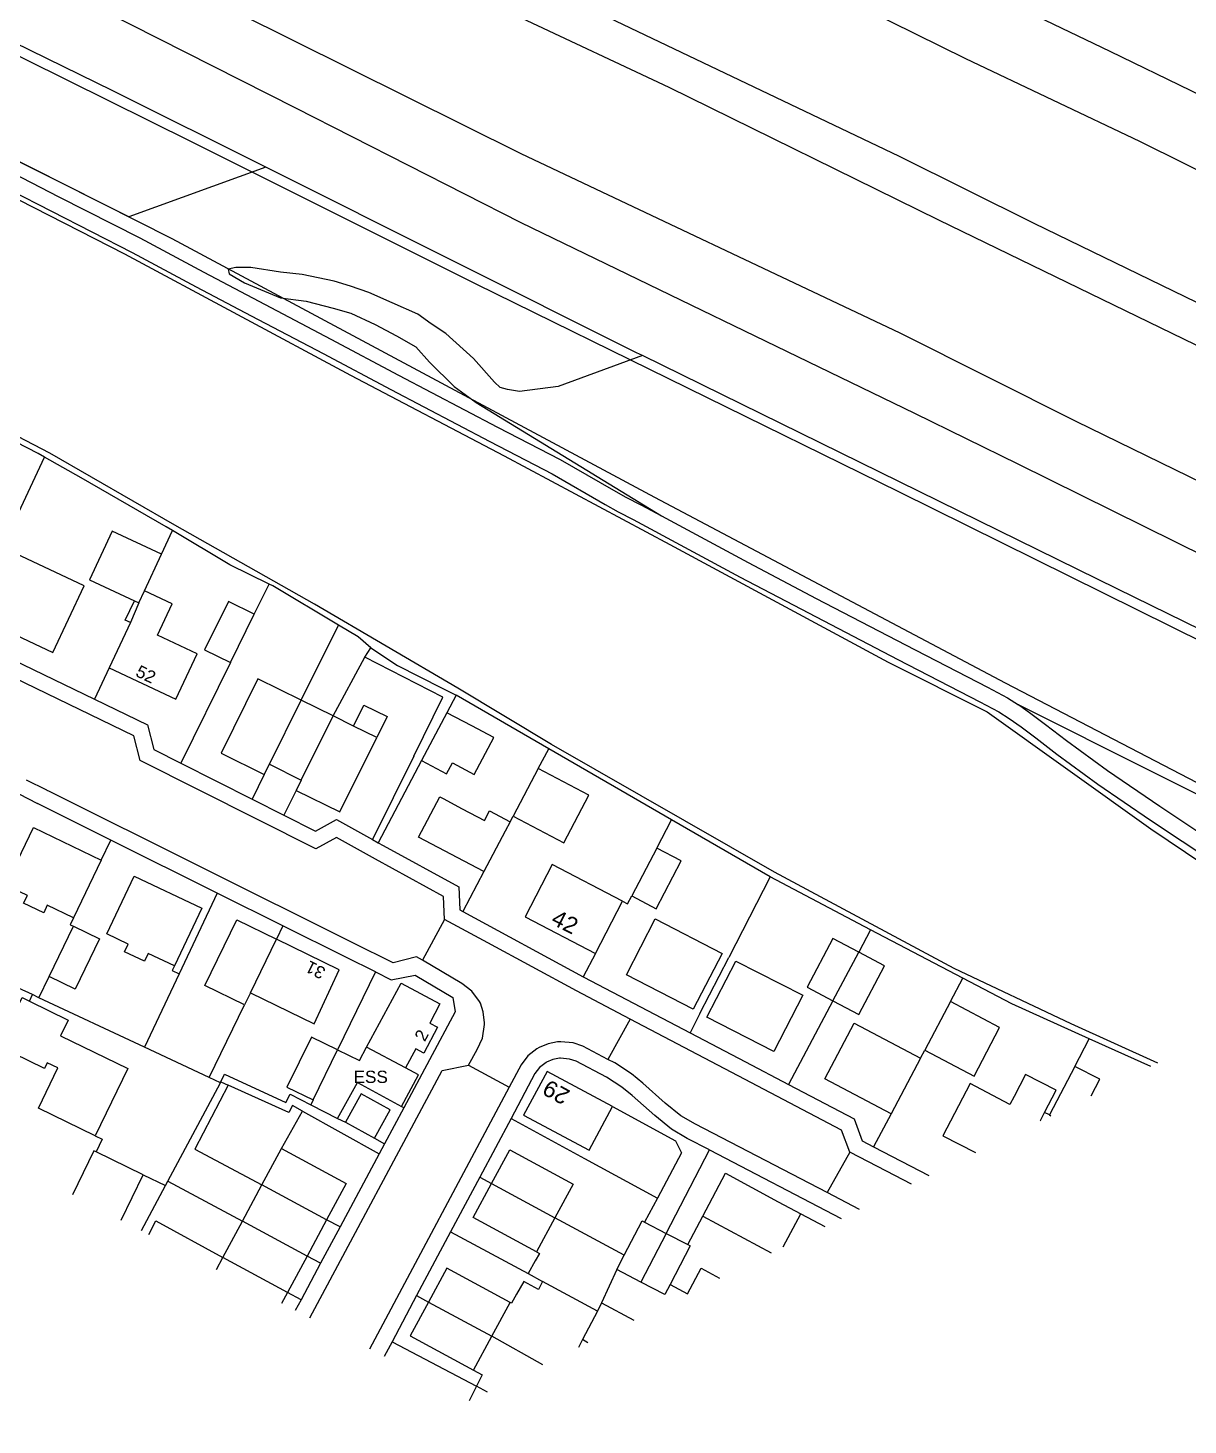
# Model space of a CAD drawing. Header units: millimetres. Extents: x 111502 to 977541, y 8702 to 1044108.
# Drawn here: x 489939.8 to 490081.3, y 240239.4 to 240409.9 of the extents above; entities that cross this region are included whole.
import ezdxf

# ---------------------------------------------------------------- set-up
doc = ezdxf.new("R2010")
doc.units = ezdxf.units.MM
doc.header["$LTSCALE"] = 0.25
doc.linetypes.add('DASHED2', pattern=[9.525, 6.35, -3.175])
doc.layers.add('E HVSS As Laid HV', color=10, linetype='Continuous')
doc.layers.add('X HVSS Site Background', color=8, linetype='Continuous')
doc.styles.add('OS Master Map$1$Standard', font='txt')

# ---------------------------------------------------------------- blocks, each defined once
blk = doc.blocks.new('OS MAP 060722')
at = {"layer": 'X HVSS Site Background', "flags": 128}
for points in [[(1322.12, 1184.29), (1311.53, 1189.45), (1311.53, 1189.45), (1277.03, 1206.38), (1277.03, 1206.38), (1235.54, 1226.91), (1235.54, 1226.91), (1183.9, 1252.31), (1183.9, 1252.31), (1149.18, 1269.67), (1149.18, 1269.67), (1113.83, 1287.24), (1113.83, 1287.24), (1073.41, 1307.14), (1073.41, 1307.14), (1030.65, 1327.88), (1030.65, 1327.88), (995.3, 1344.6)], [(1305.08, 1175.92), (1274.91, 1189.87), (1274.91, 1189.87), (1248.46, 1203.63), (1248.46, 1203.63), (1205.7, 1226.28), (1205.7, 1226.28), (1146.85, 1257.82), (1146.85, 1257.82), (1086.95, 1288.09), (1086.95, 1288.09), (1050.33, 1304.6), (1050.33, 1304.6), (998.9, 1326.4)], [(1030.22, 1368.19), (1052.62, 1357.39), (1052.62, 1357.39), (1074.82, 1346.59), (1074.82, 1346.59), (1102.22, 1333.09), (1102.22, 1333.09), (1124.42, 1322.29), (1124.42, 1322.29), (1189.42, 1289.98), (1189.42, 1289.98), (1235.51, 1267.93), (1235.51, 1267.93), (1251.91, 1259.73), (1251.91, 1259.73), (1285.91, 1243.23), (1285.91, 1243.23), (1310.61, 1231.13), (1310.61, 1231.13), (1349.91, 1211.53), (1349.91, 1211.53), (1363.81, 1204.76)], [(1016.82, 1369.49), (1089.12, 1334.59), (1089.12, 1334.59), (1110.32, 1324.39), (1110.32, 1324.39), (1131.32, 1313.99), (1131.32, 1313.99), (1189.42, 1284.78), (1189.42, 1284.78), (1207.41, 1276.33), (1207.41, 1276.33), (1240.31, 1260.13), (1240.31, 1260.13), (1273.01, 1244.23), (1273.01, 1244.23), (1308.61, 1226.63), (1308.61, 1226.63), (1358.71, 1202.33), (1358.71, 1202.33), (1358.79, 1202.29)], [(1342.02, 1194.06), (1339.61, 1195.23), (1339.61, 1195.23), (1257.11, 1235.53), (1257.11, 1235.53), (1235.61, 1246.33), (1235.61, 1246.33), (1189.42, 1268.21), (1189.42, 1268.21), (1133.87, 1295.86), (1133.87, 1295.86), (1128.09, 1298.74), (1128.09, 1298.74), (1114.32, 1305.59), (1114.32, 1305.59), (1085.02, 1319.99), (1085.02, 1319.99), (1062.22, 1331.09), (1062.22, 1331.09), (1024.1, 1349.72)], [(1158.27, 1266.56), (1139.59, 1275.91), (1139.59, 1275.91), (1069.11, 1310.46), (1069.11, 1310.46), (1003.02, 1342.47)], [(1332.81, 1189.53), (1323.61, 1194.03), (1323.61, 1194.03), (1288.41, 1211.33), (1288.41, 1211.33), (1250.01, 1230.33), (1250.01, 1230.33), (1237.41, 1236.53), (1237.41, 1236.53), (1189.42, 1259.77), (1189.42, 1259.77), (1161.93, 1273.77), (1161.93, 1273.77), (1125.02, 1292.49), (1125.02, 1292.49), (1096.62, 1306.29), (1096.62, 1306.29), (1058.22, 1325.39), (1058.22, 1325.39), (1021.82, 1343.19), (1021.82, 1343.19), (959.92, 1373.69), (959.92, 1373.69), (958.93, 1374.19)], [(1071.58, 1290.51), (1089.81, 1282.15), (1089.81, 1282.15), (1108.65, 1272.52), (1108.65, 1272.52), (1126.32, 1263.52), (1126.32, 1263.52), (1141.03, 1256.01), (1141.03, 1256.01), (1168.6, 1241.19), (1168.6, 1241.19), (1187.34, 1231.35), (1187.34, 1231.35), (1207.55, 1220.55), (1207.55, 1220.55), (1234.16, 1206.16), (1234.16, 1206.16), (1246.22, 1200.13), (1246.22, 1200.13), (1266.22, 1185.84), (1266.22, 1185.84), (1283, 1174.52)], [(1121.93, 1266.43), (1132.11, 1261.19), (1132.11, 1261.19), (1141.96, 1256.17), (1141.96, 1256.17), (1149.74, 1251.98), (1149.74, 1251.98), (1156.46, 1248.44), (1156.46, 1248.44), (1165.24, 1243.82), (1165.24, 1243.82), (1173.52, 1239.44), (1173.52, 1239.44), (1185.59, 1233.08), (1185.59, 1233.08), (1193.19, 1229.15), (1193.19, 1229.15), (1199.66, 1225.43), (1199.66, 1225.43), (1201.23, 1224.53), (1201.23, 1224.53), (1203.08, 1223.6), (1203.08, 1223.6), (1216.13, 1216.55), (1216.13, 1216.55), (1224.44, 1212.18), (1224.44, 1212.18), (1235.36, 1206.5), (1235.36, 1206.5), (1245.36, 1201.35), (1245.36, 1201.35), (1247.68, 1200.12), (1247.68, 1200.12), (1248.91, 1199.3), (1248.91, 1199.3), (1250.37, 1198.27), (1250.37, 1198.27), (1252.16, 1196.92), (1252.16, 1196.92), (1254.72, 1194.96), (1254.72, 1194.96), (1259.74, 1191.27), (1259.74, 1191.27), (1266.16, 1186.9), (1266.16, 1186.9), (1273.87, 1181.78)], [(1151.21, 1333.72), (1189.42, 1315), (1189.42, 1315), (1245.41, 1288.33), (1245.41, 1288.33), (1261.21, 1280.73), (1261.21, 1280.73), (1300.71, 1261.53), (1300.71, 1261.53), (1302.71, 1260.13), (1302.71, 1260.13), (1344.91, 1240.03), (1344.91, 1240.03), (1390.71, 1217.96)], [(1267.04, 1157.24), (1256.49, 1162.03), (1256.49, 1162.03), (1242.2, 1168.8), (1242.2, 1168.8), (1220.29, 1180.55), (1220.29, 1180.55), (1193.09, 1196.11), (1193.09, 1196.11), (1181.66, 1202.98), (1181.66, 1202.98), (1164.2, 1213.25), (1164.2, 1213.25), (1147.16, 1222.88), (1147.16, 1222.88), (1131.92, 1231.67), (1131.92, 1231.67), (1104.72, 1245.85), (1104.72, 1245.85), (1087.58, 1255.05), (1087.58, 1255.05), (1060.27, 1268.39), (1060.27, 1268.39), (1025.14, 1281.41)], [(1158.27, 1266.56), (1141.55, 1260.52), (1141.55, 1260.52), (1117.19, 1272.73), (1117.19, 1272.73), (1094.74, 1284.28), (1094.74, 1284.28), (1079.37, 1291.7), (1079.37, 1291.7), (1073.71, 1294.12), (1073.71, 1294.12), (1072.11, 1294.85), (1072.11, 1294.85), (1071.29, 1294.87), (1071.29, 1294.87), (1070.27, 1294.57), (1070.27, 1294.57), (1069.5, 1294.34)], [(1122.85, 1268.21), (1133.02, 1262.97), (1133.02, 1262.97), (1142.89, 1257.94), (1142.89, 1257.94), (1150.68, 1253.75), (1150.68, 1253.75), (1157.39, 1250.21), (1157.39, 1250.21), (1166.18, 1245.59), (1166.18, 1245.59), (1174.45, 1241.21), (1174.45, 1241.21), (1186.52, 1234.86), (1186.52, 1234.86), (1194.15, 1230.91), (1194.15, 1230.91), (1200.65, 1227.17), (1200.65, 1227.17), (1202.18, 1226.29), (1202.18, 1226.29), (1204.01, 1225.37), (1204.01, 1225.37), (1206.52, 1224.02)], [(1219.19, 1291.93), (1243.61, 1279.83), (1243.61, 1279.83), (1264.81, 1269.73), (1264.81, 1269.73), (1324.71, 1240.03), (1324.71, 1240.03), (1345.51, 1230.03), (1345.51, 1230.03), (1380.31, 1212.86)], [(1204.19, 1243.58), (1203.47, 1243.93), (1203.47, 1243.93), (1158.27, 1266.56)], [(1204.19, 1243.58), (1193.92, 1239.81), (1193.92, 1239.81), (1189.18, 1239.22), (1189.18, 1239.22), (1187.72, 1239.43), (1187.72, 1239.43), (1186.85, 1239.69), (1186.85, 1239.69), (1186.13, 1240.34), (1186.13, 1240.34), (1183.58, 1243.22), (1183.58, 1243.22), (1180.22, 1246.29), (1180.22, 1246.29), (1178.44, 1247.44), (1178.44, 1247.44), (1176.78, 1248.63), (1176.78, 1248.63), (1173.66, 1250.03), (1173.66, 1250.03), (1170.83, 1251.29), (1170.83, 1251.29), (1168.58, 1252.06), (1168.58, 1252.06), (1166.6, 1252.66), (1166.6, 1252.66), (1162.69, 1253.49), (1162.69, 1253.49), (1160.06, 1253.76), (1160.06, 1253.76), (1156.44, 1254.33), (1156.44, 1254.33), (1154.61, 1254.34), (1154.61, 1254.34), (1153.65, 1254.11), (1153.65, 1254.11), (1153.77, 1253.54), (1153.77, 1253.54), (1155.66, 1252.47), (1155.66, 1252.47), (1160.05, 1250.62), (1160.05, 1250.62), (1163.16, 1250.24), (1163.16, 1250.24), (1166.48, 1249.38), (1166.48, 1249.38), (1168.62, 1248.75), (1168.62, 1248.75), (1171.61, 1247.36), (1171.61, 1247.36), (1174.18, 1245.99), (1174.18, 1245.99), (1176.56, 1244.64), (1176.56, 1244.64), (1178.2, 1242.8), (1178.2, 1242.8), (1181.23, 1239.81), (1181.23, 1239.81), (1183.93, 1237.87), (1183.93, 1237.87), (1206.52, 1224.02)], [(1323.53, 1184.98), (1317.77, 1187.82), (1317.77, 1187.82), (1262.08, 1215.12), (1262.08, 1215.12), (1204.19, 1243.58)], [(1131.27, 1231.19), (1130.48, 1231.63), (1130.48, 1231.63), (1119.8, 1237.14)], [(1122.72, 1212.98), (1131.27, 1231.19)], [(1146.86, 1222.24), (1146.12, 1222.68), (1146.12, 1222.68), (1135.74, 1228.68), (1135.74, 1228.68), (1131.27, 1231.19)], [(1206.52, 1224.02), (1217.07, 1218.32), (1217.07, 1218.32), (1225.37, 1213.95), (1225.37, 1213.95), (1236.28, 1208.27), (1236.28, 1208.27), (1246.28, 1203.12), (1246.28, 1203.12), (1248.71, 1201.84), (1248.71, 1201.84), (1250.04, 1200.95)], [(1145.52, 1219.35), (1139.5, 1222.15), (1139.5, 1222.15), (1136.74, 1216.2), (1136.74, 1216.2), (1142.22, 1213.65)], [(1145.52, 1219.35), (1146.86, 1222.24)], [(1158.67, 1215.71), (1153.87, 1218.05), (1153.87, 1218.05), (1146.86, 1222.24)], [(1123.23, 1211.61), (1132.29, 1207.35), (1132.29, 1207.35), (1136.11, 1215.5), (1136.11, 1215.5), (1127.05, 1219.75), (1127.05, 1219.75), (1123.23, 1211.61)], [(1143.44, 1214.88), (1145.52, 1219.35)], [(1156.85, 1212.04), (1158.67, 1215.71)], [(1167.11, 1210.69), (1159.13, 1215.49), (1159.13, 1215.49), (1158.67, 1215.71)], [(1139.16, 1205.48), (1147.3, 1201.65), (1147.3, 1201.65), (1149.9, 1207.17), (1149.9, 1207.17), (1145.03, 1209.46), (1145.03, 1209.46), (1146.83, 1213.29), (1146.83, 1213.29), (1143.44, 1214.88)], [(1142.76, 1213.4), (1143.44, 1214.88)], [(1141.75, 1211), (1141.12, 1211.3), (1141.12, 1211.3), (1142.22, 1213.65)], [(1142.76, 1213.4), (1141.75, 1211)], [(1142.22, 1213.65), (1142.76, 1213.4)], [(1156.85, 1212.04), (1153.72, 1213.59), (1153.72, 1213.59), (1150.79, 1207.67), (1150.79, 1207.67), (1153.93, 1206.12)], [(1180.06, 1174.79), (1179.93, 1177.58), (1179.93, 1177.58), (1171.65, 1182.12), (1171.65, 1182.12), (1166.88, 1184.77), (1166.88, 1184.77), (1164.37, 1183.39), (1164.37, 1183.39), (1142.93, 1194.19), (1142.93, 1194.19), (1142.17, 1197.19), (1142.17, 1197.19), (1114.26, 1210.67)], [(1141.75, 1211), (1139.16, 1205.48)], [(1153.93, 1206.12), (1156.85, 1212.04)], [(1162.58, 1201.54), (1167.11, 1210.69)], [(1171.08, 1207.91), (1169.51, 1209.25), (1169.51, 1209.25), (1167.11, 1210.69)], [(1121.08, 1209.5), (1137.35, 1201.65)], [(1170.35, 1206.77), (1171.08, 1207.91)], [(1171.08, 1207.91), (1174.32, 1205.77), (1174.32, 1205.77), (1179.7, 1203.03), (1179.7, 1203.03), (1181.46, 1202.13)], [(1139.16, 1205.48), (1137.35, 1201.65)], [(1153.93, 1206.12), (1147.87, 1193.85)], [(1166.46, 1199.61), (1170.35, 1206.77)], [(1176.31, 1194.7), (1179.86, 1201.89), (1179.86, 1201.89), (1170.35, 1206.77)], [(1162.58, 1201.54), (1157.3, 1204.15), (1157.3, 1204.15), (1152.8, 1195.07), (1152.8, 1195.07), (1158.07, 1192.45)], [(1181.46, 1202.13), (1180.34, 1200)], [(1192.76, 1195.6), (1181.46, 1202.13)], [(1137.35, 1201.65), (1143.81, 1198.53), (1143.81, 1198.53), (1144.58, 1195.51), (1144.58, 1195.51), (1147.87, 1193.85)], [(1158.7, 1193.71), (1162.58, 1201.54)], [(1166.46, 1199.61), (1162.58, 1201.54)], [(1168.95, 1198.38), (1170.22, 1200.94), (1170.22, 1200.94), (1173.06, 1199.53), (1173.06, 1199.53), (1171.79, 1196.97)], [(1303.06, 1174.93), (1298.89, 1176.77), (1298.89, 1176.77), (1282.99, 1184.44), (1282.99, 1184.44), (1250.04, 1200.95)], [(1275, 1183.43), (1267.28, 1188.56), (1267.28, 1188.56), (1260.9, 1192.91), (1260.9, 1192.91), (1255.92, 1196.56), (1255.92, 1196.56), (1253.37, 1198.52), (1253.37, 1198.52), (1251.55, 1199.88), (1251.55, 1199.88), (1250.04, 1200.95)], [(1162.58, 1191.78), (1166.46, 1199.61)], [(1168.95, 1198.38), (1166.46, 1199.61)], [(1177.26, 1194.16), (1180.31, 1192.55), (1180.31, 1192.55), (1181.01, 1193.87), (1181.01, 1193.87), (1183.68, 1192.46), (1183.68, 1192.46), (1186.06, 1196.98), (1186.06, 1196.98), (1183.39, 1198.39), (1183.39, 1198.39), (1180.34, 1200)], [(1180.34, 1200), (1177.26, 1194.16)], [(1161.95, 1190.53), (1167.28, 1187.89), (1167.28, 1187.89), (1171.79, 1196.97)], [(1171.79, 1196.97), (1168.95, 1198.38)], [(1191.49, 1193.2), (1192.76, 1195.6)], [(1207.74, 1186.94), (1192.76, 1195.6)], [(1147.87, 1193.85), (1156.59, 1189.46)], [(1158.07, 1192.45), (1158.7, 1193.71)], [(1158.7, 1193.71), (1162.58, 1191.78)], [(1176.31, 1194.7), (1171.28, 1184.52)], [(1177.26, 1194.16), (1171.97, 1184.14)], [(1177.35, 1169.81), (1176.64, 1170.23), (1176.64, 1170.23), (1173.8, 1169.48), (1173.8, 1169.48), (1168.88, 1171.92), (1168.88, 1171.92), (1131.89, 1190.39), (1131.89, 1190.39), (1131.6, 1190.53), (1131.6, 1190.53), (1131.56, 1190.55), (1131.56, 1190.55), (1129.07, 1191.76)], [(1158.07, 1192.45), (1156.59, 1189.46)], [(1162.58, 1191.78), (1161.95, 1190.53)], [(1188.42, 1187.37), (1194.59, 1184.11), (1194.59, 1184.11), (1197.67, 1189.95), (1197.67, 1189.95), (1191.49, 1193.2)], [(1191.49, 1193.2), (1188.42, 1187.37)], [(1127.26, 1190.72), (1128.14, 1190.11), (1128.14, 1190.11), (1130.39, 1188.92)], [(1161.95, 1190.53), (1160.46, 1187.51)], [(1139.37, 1184.46), (1130.39, 1188.92)], [(1156.59, 1189.46), (1160.46, 1187.51)], [(1184.85, 1180.61), (1176.87, 1184.82), (1176.87, 1184.82), (1179.46, 1189.75), (1179.46, 1189.75), (1179.88, 1189.53), (1179.88, 1189.53), (1182.22, 1188.29), (1182.22, 1188.29), (1184.91, 1186.87), (1184.91, 1186.87), (1185.52, 1188.03), (1185.52, 1188.03), (1188.06, 1186.69)], [(1160.46, 1187.51), (1164.33, 1185.56), (1164.33, 1185.56), (1166.89, 1186.96), (1166.89, 1186.96), (1171.28, 1184.52)], [(1188.06, 1186.69), (1187.45, 1185.53), (1187.45, 1185.53), (1184.85, 1180.61)], [(1188.06, 1186.69), (1188.42, 1187.37)], [(1205.94, 1183.49), (1207.74, 1186.94)], [(1219.75, 1179.98), (1207.74, 1186.94)], [(1134.79, 1174.96), (1131.6, 1176.5), (1131.6, 1176.5), (1131.16, 1175.57), (1131.16, 1175.57), (1128.71, 1176.75), (1128.71, 1176.75), (1129.17, 1177.69), (1129.17, 1177.69), (1126.55, 1178.95), (1126.55, 1178.95), (1129.93, 1185.99), (1129.93, 1185.99), (1138.19, 1182.01)], [(1138.19, 1182.01), (1139.37, 1184.46)], [(1152.34, 1177.98), (1139.37, 1184.46)], [(1171.28, 1184.52), (1171.97, 1184.14)], [(1171.97, 1184.14), (1172.58, 1183.8)], [(1172.58, 1183.8), (1181.8, 1178.74), (1181.8, 1178.74), (1181.93, 1175.96), (1181.93, 1175.96), (1182.3, 1175.76)], [(1202.88, 1177.64), (1205.85, 1176.09), (1205.85, 1176.09), (1208.91, 1181.94), (1208.91, 1181.94), (1205.94, 1183.49)], [(1205.94, 1183.49), (1202.88, 1177.64)], [(1138.19, 1182.01), (1134.79, 1174.96)], [(1201.77, 1176.99), (1193.2, 1181.47), (1193.2, 1181.47), (1189.88, 1175.11), (1189.88, 1175.11), (1198.45, 1170.64)], [(1147.1, 1169.1), (1143.91, 1170.61), (1143.91, 1170.61), (1143.47, 1169.68), (1143.47, 1169.68), (1141.03, 1170.84), (1141.03, 1170.84), (1141.48, 1171.78), (1141.48, 1171.78), (1138.86, 1173.02), (1138.86, 1173.02), (1142.19, 1180.05), (1142.19, 1180.05), (1150.44, 1176.14), (1150.44, 1176.14), (1147.1, 1169.1)], [(1184.85, 1180.61), (1182.3, 1175.76)], [(1219.75, 1179.98), (1214.71, 1170.14)], [(1232.02, 1173.52), (1219.75, 1179.98)], [(1152.34, 1177.98), (1147.68, 1168.14)], [(1160.34, 1173.99), (1152.34, 1177.98)], [(1198.45, 1170.64), (1201.77, 1176.99)], [(1201.77, 1176.99), (1202.38, 1176.68), (1202.38, 1176.68), (1202.88, 1177.64)], [(1134.79, 1174.96), (1134.4, 1174.14), (1134.4, 1174.14), (1134.81, 1173.94)], [(1155.64, 1164.34), (1150.8, 1166.7), (1150.8, 1166.7), (1154.7, 1174.72), (1154.7, 1174.72), (1159.54, 1172.36)], [(1180.06, 1174.79), (1177.35, 1169.81)], [(1202.71, 1162.6), (1199.77, 1164.14), (1199.77, 1164.14), (1196.13, 1166.05), (1196.13, 1166.05), (1185.35, 1171.92), (1185.35, 1171.92), (1180.06, 1174.79)], [(1182.3, 1175.76), (1196.96, 1167.79)], [(1202.24, 1168.02), (1205.76, 1174.85), (1205.76, 1174.85), (1213.92, 1170.64), (1213.92, 1170.64), (1210.39, 1163.81), (1210.39, 1163.81), (1202.24, 1168.02)], [(1134.81, 1173.94), (1137.99, 1172.4), (1137.99, 1172.4), (1135.02, 1166.26), (1135.02, 1166.26), (1131.84, 1167.8)], [(1131.84, 1167.8), (1134.81, 1173.94)], [(1160.34, 1173.99), (1159.54, 1172.36)], [(1171.64, 1168.37), (1168.01, 1170.16), (1168.01, 1170.16), (1160.34, 1173.99)], [(1232.02, 1173.52), (1230.57, 1170.78)], [(1243.25, 1167.61), (1232.02, 1173.52)], [(1156.37, 1165.83), (1164.14, 1162.05), (1164.14, 1162.05), (1167.21, 1168.63), (1167.21, 1168.63), (1159.54, 1172.36)], [(1156.37, 1165.83), (1159.54, 1172.36)], [(1230.57, 1170.78), (1227.41, 1172.45), (1227.41, 1172.45), (1224.27, 1166.53), (1224.27, 1166.53), (1227.43, 1164.86)], [(1182.98, 1157.01), (1184.05, 1158.91), (1184.05, 1158.91), (1184.67, 1160.29), (1184.67, 1160.29), (1184.93, 1161.94), (1184.93, 1161.94), (1184.94, 1162.16), (1184.94, 1162.16), (1184.78, 1163.49), (1184.78, 1163.49), (1184.42, 1164.55), (1184.42, 1164.55), (1184.32, 1164.76), (1184.32, 1164.76), (1183.39, 1166.02), (1183.39, 1166.02), (1182.15, 1166.98), (1182.15, 1166.98), (1177.35, 1169.81)], [(1198.45, 1170.64), (1196.96, 1167.79)], [(1211.2, 1163.29), (1214.71, 1170.14)], [(1212.06, 1162.85), (1215.57, 1169.7), (1215.57, 1169.7), (1223.74, 1165.52), (1223.74, 1165.52), (1220.23, 1158.67), (1220.23, 1158.67), (1212.06, 1162.85)], [(1227.43, 1164.86), (1230.57, 1170.78)], [(1227.43, 1164.86), (1230.58, 1163.19), (1230.58, 1163.19), (1233.72, 1169.11), (1233.72, 1169.11), (1230.57, 1170.78)], [(1147.68, 1168.14), (1143.45, 1159.2)], [(1147.1, 1169.1), (1146.84, 1168.56), (1146.84, 1168.56), (1147.68, 1168.14)], [(1171.64, 1168.37), (1167.01, 1158.87)], [(1171.64, 1168.37), (1173.56, 1167.42), (1173.56, 1167.42), (1176.49, 1167.96), (1176.49, 1167.96), (1181.07, 1165.26), (1181.07, 1165.26), (1181.37, 1163.52), (1181.37, 1163.52), (1175.1, 1151.8)], [(1129.81, 1165.6), (1128.11, 1166.4)], [(1130.59, 1165.23), (1131.84, 1167.8)], [(1170.55, 1159.21), (1174.75, 1167.02), (1174.75, 1167.02), (1179.5, 1164.47), (1179.5, 1164.47), (1178.25, 1162.14), (1178.25, 1162.14), (1179.21, 1161.62), (1179.21, 1161.62), (1177.53, 1158.47), (1177.53, 1158.47), (1176.56, 1158.99), (1176.56, 1158.99), (1175.3, 1156.66)], [(1196.96, 1167.79), (1197.04, 1167.75), (1197.04, 1167.75), (1210, 1160.94)], [(1241.75, 1164.75), (1243.25, 1167.61)], [(1258.69, 1160.21), (1249.26, 1164.46), (1249.26, 1164.46), (1243.25, 1167.61)], [(1137.43, 1148.37), (1130.51, 1151.74), (1130.51, 1151.74), (1132.89, 1156.65), (1132.89, 1156.65), (1131.59, 1157.28), (1131.59, 1157.28), (1131.25, 1156.58), (1131.25, 1156.58), (1125.64, 1159.31), (1125.64, 1159.31), (1128.53, 1165.24), (1128.53, 1165.24), (1129.43, 1164.8)], [(1129.43, 1164.8), (1129.81, 1165.6)], [(1129.43, 1164.8), (1134.14, 1162.5), (1134.14, 1162.5), (1133.2, 1160.58), (1133.2, 1160.58), (1141.43, 1156.57), (1141.43, 1156.57), (1137.43, 1148.37)], [(1130.59, 1165.23), (1129.81, 1165.6)], [(1143.45, 1159.2), (1130.59, 1165.23)], [(1156.37, 1165.83), (1155.64, 1164.34)], [(1227.43, 1164.86), (1222, 1154.63)], [(1238.64, 1158.82), (1244.66, 1155.67), (1244.66, 1155.67), (1247.76, 1161.6), (1247.76, 1161.6), (1241.75, 1164.75)], [(1241.75, 1164.75), (1238.64, 1158.82)], [(1151.34, 1155.5), (1155.64, 1164.34)], [(1211.2, 1163.29), (1210, 1160.94)], [(1202.71, 1162.6), (1199.98, 1157.7)], [(1229.47, 1146.38), (1228.48, 1149.07), (1228.48, 1149.07), (1215.86, 1155.69), (1215.86, 1155.69), (1202.71, 1162.6)], [(1234.52, 1151.04), (1226.42, 1155.33), (1226.42, 1155.33), (1230.02, 1162.12), (1230.02, 1162.12), (1238.12, 1157.83)], [(1167.01, 1158.87), (1163.81, 1160.43), (1163.81, 1160.43), (1160.83, 1154.32), (1160.83, 1154.32), (1164.04, 1152.75)], [(1199.98, 1157.7), (1196.91, 1159.31), (1196.91, 1159.31), (1195.73, 1159.71), (1195.73, 1159.71), (1194.24, 1159.85), (1194.24, 1159.85), (1193.85, 1159.83), (1193.85, 1159.83), (1192.7, 1159.61), (1192.7, 1159.61), (1191.61, 1159.17), (1191.61, 1159.17), (1191.3, 1159), (1191.3, 1159), (1190.21, 1158.12), (1190.21, 1158.12), (1189.39, 1157.05), (1189.39, 1157.05), (1187.94, 1154.33)], [(1210, 1160.94), (1216.75, 1157.39), (1216.75, 1157.39), (1222, 1154.63)], [(1256.94, 1156.85), (1258.69, 1160.21)], [(1266.2, 1156.83), (1258.69, 1160.21)], [(1151.34, 1155.5), (1143.45, 1159.2)], [(1164.04, 1152.75), (1167.01, 1158.87)], [(1167.01, 1158.87), (1169.67, 1157.57), (1169.67, 1157.57), (1170.55, 1159.21)], [(1175.3, 1156.66), (1170.55, 1159.21)], [(1212.37, 1146.65), (1209.65, 1148.06), (1209.65, 1148.06), (1207.74, 1149.17), (1207.74, 1149.17), (1205.69, 1150.85), (1205.69, 1150.85), (1202.93, 1153.29), (1202.93, 1153.29), (1201.68, 1154.31), (1201.68, 1154.31), (1199.81, 1155.53), (1199.81, 1155.53), (1196.12, 1157.47), (1196.12, 1157.47), (1195.31, 1157.74), (1195.31, 1157.74), (1194.2, 1157.84), (1194.2, 1157.84), (1194.09, 1157.84), (1194.09, 1157.84), (1193.26, 1157.68), (1193.26, 1157.68), (1192.48, 1157.37), (1192.48, 1157.37), (1192.43, 1157.34), (1192.43, 1157.34), (1191.65, 1156.71), (1191.65, 1156.71), (1191.08, 1155.96), (1191.08, 1155.96), (1188.17, 1150.49)], [(1226.71, 1141.44), (1210.66, 1149.79), (1210.66, 1149.79), (1208.88, 1150.82), (1208.88, 1150.82), (1206.98, 1152.37), (1206.98, 1152.37), (1204.23, 1154.81), (1204.23, 1154.81), (1202.86, 1155.93), (1202.86, 1155.93), (1200.82, 1157.26), (1200.82, 1157.26), (1199.98, 1157.7)], [(1238.12, 1157.83), (1234.52, 1151.04)], [(1238.12, 1157.83), (1238.64, 1158.82)], [(1152.77, 1154.97), (1153.2, 1155.91), (1153.2, 1155.91), (1160.69, 1152.46), (1160.69, 1152.46), (1161.24, 1153.44), (1161.24, 1153.44), (1163.75, 1152.16)], [(1163.61, 1126.15), (1179.78, 1156.35), (1179.78, 1156.35), (1182.98, 1157.01)], [(1174.81, 1151.96), (1176.88, 1155.81), (1176.88, 1155.81), (1175.3, 1156.66)], [(1182.98, 1157.01), (1187.94, 1154.33)], [(1200.53, 1151.95), (1192.56, 1156.22), (1192.56, 1156.22), (1189.7, 1150.88), (1189.7, 1150.88), (1197.68, 1146.61), (1197.68, 1146.61), (1200.53, 1151.95)], [(1256.94, 1156.85), (1253.83, 1150.92)], [(1258.93, 1153.26), (1259.98, 1155.27), (1259.98, 1155.27), (1256.94, 1156.85)], [(1146.31, 1142.83), (1152.72, 1154.85)], [(1153.68, 1154.56), (1149.58, 1146.73), (1149.58, 1146.73), (1157.78, 1142.38)], [(1152.72, 1154.85), (1151.34, 1155.5)], [(1152.72, 1154.85), (1152.77, 1154.97)], [(1152.77, 1154.97), (1153.68, 1154.56)], [(1162.71, 1151.38), (1161.51, 1152.09), (1161.51, 1152.09), (1161.07, 1151.2), (1161.07, 1151.2), (1153.68, 1154.56)], [(1167.01, 1150.49), (1169.45, 1154.9), (1169.45, 1154.9), (1174.81, 1151.96)], [(1187.94, 1154.33), (1170.91, 1122.35)], [(1222, 1154.63), (1230.02, 1150.43), (1230.02, 1150.43), (1231.01, 1147.75), (1231.01, 1147.75), (1232.39, 1147.03)], [(1253.24, 1151.23), (1254.65, 1153.93), (1254.65, 1153.93), (1250.93, 1155.87), (1250.93, 1155.87), (1249.52, 1153.17), (1249.52, 1153.17), (1249.02, 1152.21), (1249.02, 1152.21), (1244.17, 1154.74), (1244.17, 1154.74), (1240.85, 1148.39), (1240.85, 1148.39), (1244.8, 1146.33)], [(1164.04, 1152.75), (1163.75, 1152.16)], [(1171.51, 1148.09), (1173.41, 1151.54), (1173.41, 1151.54), (1169.87, 1153.49), (1169.87, 1153.49), (1167.97, 1150.04)], [(1160.17, 1146.81), (1162.71, 1151.38)], [(1162.71, 1151.38), (1172.08, 1146.19), (1172.08, 1146.19), (1172.09, 1146.18)], [(1163.75, 1152.16), (1167.01, 1150.49)], [(1175.1, 1151.8), (1172.75, 1147.41)], [(1175.1, 1151.8), (1174.81, 1151.96)], [(1200.53, 1151.95), (1208.23, 1147.77), (1208.23, 1147.77), (1208.94, 1146.28), (1208.94, 1146.28), (1206.01, 1140.77)], [(1234.52, 1151.04), (1232.39, 1147.03)], [(1252.7, 1150.2), (1252.73, 1150.26), (1252.73, 1150.26), (1253.24, 1151.23)], [(1253.83, 1150.92), (1253.24, 1151.23)], [(1253.83, 1150.92), (1253.99, 1150.83)], [(1167.01, 1150.49), (1167.97, 1150.04)], [(1167.97, 1150.04), (1171.51, 1148.09)], [(1188.17, 1150.49), (1184.34, 1143.31)], [(1188.17, 1150.49), (1197.14, 1145.61)], [(1137.43, 1148.37), (1138.29, 1147.95), (1138.29, 1147.95), (1137.55, 1146.41)], [(1171.51, 1148.09), (1172.75, 1147.41)], [(1172.75, 1147.41), (1172.09, 1146.18)], [(1137.55, 1146.41), (1137.28, 1146.54), (1137.28, 1146.54), (1134.68, 1141.18)], [(1143.3, 1143.62), (1137.55, 1146.41)], [(1157.78, 1142.38), (1160.17, 1146.81)], [(1160.17, 1146.81), (1168.05, 1142.57), (1168.05, 1142.57), (1165.67, 1138.14)], [(1172.09, 1146.18), (1167.31, 1137.25)], [(1185.78, 1142.54), (1188.01, 1146.67), (1188.01, 1146.67), (1195.76, 1142.49), (1195.76, 1142.49), (1193.52, 1138.35)], [(1207.09, 1136.47), (1212.37, 1146.65)], [(1212.37, 1146.65), (1228.44, 1138.29)], [(1229.47, 1146.38), (1226.71, 1141.44)], [(1237, 1142.49), (1233.94, 1144.08), (1233.94, 1144.08), (1229.47, 1146.38)], [(1232.39, 1147.03), (1239.14, 1143.55)], [(1197.14, 1145.61), (1206.01, 1140.77)], [(1140.63, 1138.09), (1143.3, 1143.62)], [(1143.1, 1136.8), (1146.03, 1142.3)], [(1143.3, 1143.62), (1146.03, 1142.3)], [(1146.03, 1142.3), (1146.31, 1142.83)], [(1146.31, 1142.83), (1155.4, 1137.94)], [(1155.4, 1137.94), (1157.78, 1142.38)], [(1165.67, 1138.14), (1157.78, 1142.38)], [(1184.34, 1143.31), (1180.79, 1136.65)], [(1191.29, 1134.21), (1183.54, 1138.4), (1183.54, 1138.4), (1185.78, 1142.54)], [(1184.34, 1143.31), (1185.78, 1142.54)], [(1185.78, 1142.54), (1193.52, 1138.35)], [(1211.55, 1138.56), (1214.32, 1143.81), (1214.32, 1143.81), (1220.76, 1140.33), (1220.76, 1140.33), (1223.53, 1138.87)], [(1206.01, 1140.77), (1204.45, 1137.84)], [(1230.67, 1139.38), (1226.71, 1141.44)], [(1221.35, 1134.81), (1223.53, 1138.87)], [(1223.53, 1138.87), (1226.44, 1137.31)], [(1143.98, 1136.35), (1144.85, 1138.01), (1144.85, 1138.01), (1153.02, 1133.51)], [(1153.02, 1133.51), (1155.4, 1137.94)], [(1163.29, 1133.7), (1155.4, 1137.94)], [(1165.67, 1138.14), (1163.29, 1133.7)], [(1167.31, 1137.25), (1164.93, 1132.82)], [(1167.31, 1137.25), (1165.67, 1138.14)], [(1193.52, 1138.35), (1191.29, 1134.21)], [(1201.96, 1133.8), (1193.52, 1138.35)], [(1201.96, 1133.8), (1204.14, 1138), (1204.14, 1138), (1204.45, 1137.84)], [(1204.45, 1137.84), (1207.09, 1136.47)], [(1209.73, 1135.1), (1211.55, 1138.56)], [(1211.55, 1138.56), (1219.88, 1134.09)], [(1180.79, 1136.65), (1176.65, 1128.87)], [(1180.79, 1136.65), (1190.25, 1131.58)], [(1207.09, 1136.47), (1204, 1130.53)], [(1207.09, 1136.47), (1209.73, 1135.1)], [(1191.29, 1134.21), (1191.62, 1134.03), (1191.62, 1134.03), (1191.1, 1133.11), (1191.1, 1133.11), (1190.25, 1131.58)], [(1201.06, 1132.06), (1201.96, 1133.8)], [(1209.73, 1135.1), (1210, 1134.96), (1210, 1134.96), (1207.56, 1130.25)], [(1152.23, 1132.06), (1153.02, 1133.51)], [(1160.9, 1129.27), (1153.02, 1133.51)], [(1163.29, 1133.7), (1160.9, 1129.27)], [(1164.93, 1132.82), (1162.55, 1128.38)], [(1164.93, 1132.82), (1163.29, 1133.7)], [(1188.05, 1128.04), (1180.34, 1132.22), (1180.34, 1132.22), (1178.1, 1128.09)], [(1201.06, 1132.06), (1199.18, 1128)], [(1204, 1130.53), (1201.06, 1132.06)], [(1209.7, 1129.11), (1211.36, 1132.21), (1211.36, 1132.21), (1213.61, 1131.01)], [(1192.02, 1130.58), (1191.52, 1129.62), (1191.52, 1129.62), (1189.73, 1130.59), (1189.73, 1130.59), (1188.85, 1129.05), (1188.85, 1129.05), (1188.23, 1127.95), (1188.23, 1127.95), (1188.05, 1128.04)], [(1190.25, 1131.58), (1192.02, 1130.58)], [(1198.71, 1126.96), (1192.02, 1130.58)], [(1207.56, 1130.25), (1206.92, 1129.02), (1206.92, 1129.02), (1204, 1130.53)], [(1160.9, 1129.27), (1160.18, 1127.93)], [(1162.55, 1128.38), (1160.9, 1129.27)], [(1176.65, 1128.87), (1173.66, 1123.25)], [(1176.65, 1128.87), (1178.1, 1128.09)], [(1207.56, 1130.25), (1209.7, 1129.11)], [(1209.72, 1129.1), (1209.7, 1129.11)], [(1162.55, 1128.38), (1161.85, 1127.06)], [(1178.1, 1128.09), (1175.87, 1123.96), (1175.87, 1123.96), (1183.59, 1119.79)], [(1178.1, 1128.09), (1185.82, 1123.91)], [(1185.82, 1123.91), (1188.05, 1128.04)], [(1198.71, 1126.96), (1196.9, 1123.52)], [(1199.18, 1128), (1198.71, 1126.96)], [(1199.18, 1128), (1203.15, 1125.87)], [(1183.59, 1119.79), (1185.82, 1123.91)], [(1192.06, 1120.43), (1185.82, 1123.91)], [(1196.9, 1123.52), (1196.39, 1122.55)], [(1197.55, 1123.12), (1196.9, 1123.52)], [(1173.66, 1123.25), (1172.69, 1121.43)], [(1173.66, 1123.25), (1183.94, 1117.84)], [(1183.59, 1119.79), (1184.64, 1119.22), (1184.64, 1119.22), (1183.94, 1117.84)], [(1183.94, 1117.84), (1183.04, 1116.05)], [(1185.31, 1117.11), (1183.94, 1117.84)]]:
    blk.add_lwpolyline(points, dxfattribs=at)
at = {"layer": 'X HVSS Site Background', "attachment_point": 7, "style": 'OS Master Map$1$Standard'}
for s, insert, char_height, rotation in [('{\\farial|b0|i0|c0|p34;52}', (1142.25, 1204.51), 1.5, 334.2), ('{\\farial|b0|i0|c0|p34;42}', (1192.91, 1174.29), 2, 333.2), ('{\\farial|b0|i0|c0|p34;31}', (1165.69, 1168.77), 1.5, 153.1), ('{\\farial|b0|i0|c0|p34;2}', (1177.64, 1159.77), 1.5, 62), ('{\\farial|b0|i0|c0|p34;29}', (1195.52, 1153.84), 2, 151.3)]:
    blk.add_mtext(s, dxfattribs=dict(at, insert=insert, char_height=char_height, rotation=rotation))
at = {"layer": 'X HVSS Site Background', "insert": (1168.95, 1154.8), "char_height": 1.5, "attachment_point": 7, "style": 'OS Master Map$1$Standard'}
blk.add_mtext('{\\farial|b0|i0|c0|p34;ESS}', dxfattribs=at)

msp = doc.modelspace()

# ---------------------------------------------------------------- linework, layer by layer
at = {"lineweight": 0}
msp.add_circle((488727.82, 239008.33), 11388.42, dxfattribs=at)

# ---------------------------------------------------------------- block references
at = {"layer": 'E HVSS As Laid HV', "linetype": 'DASHED2', "lineweight": 0}
msp.add_blockref('OS MAP 060722', (488810.58, 239126.31), dxfattribs=at)

doc.saveas('drawing.dxf')
